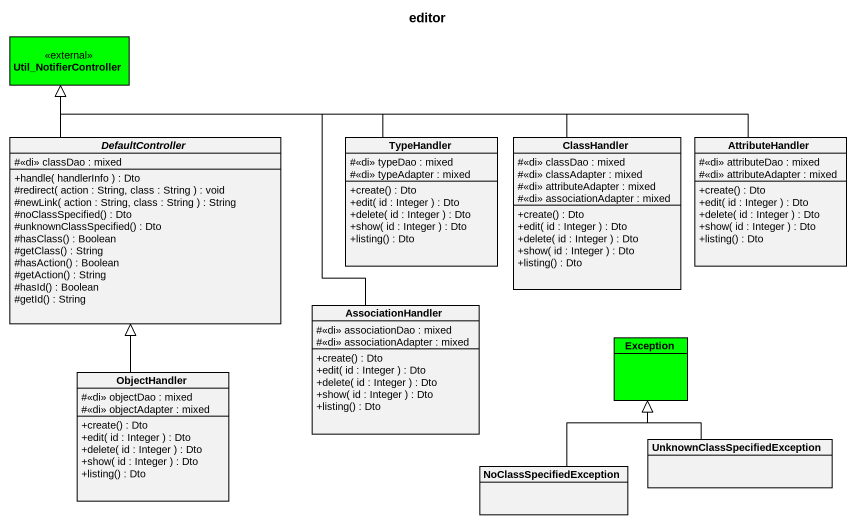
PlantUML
@startuml
title editor
hide circle
hide empty members
skinparam classAttributeIconSize 0
class Util_NotifierController <<external>> #00FF00
abstract class DefaultController {
  #<<di>> classDao : mixed
  +handle( handlerInfo ) : Dto
  #redirect( action : String, class : String ) : void
  #newLink( action : String, class : String ) : String
  #noClassSpecified() : Dto
  #unknownClassSpecified() : Dto
  #hasClass() : Boolean
  #getClass() : String
  #hasAction() : Boolean
  #getAction() : String
  #hasId() : Boolean
  #getId() : String
}
class TypeHandler {
  #<<di>> typeDao : mixed
  #<<di>> typeAdapter : mixed
  +create() : Dto
  +edit( id : Integer ) : Dto
  +delete( id : Integer ) : Dto
  +show( id : Integer ) : Dto
  +listing() : Dto
}
class ClassHandler {
  #<<di>> classDao : mixed
  #<<di>> classAdapter : mixed
  #<<di>> attributeAdapter : mixed
  #<<di>> associationAdapter : mixed
  +create() : Dto
  +edit( id : Integer ) : Dto
  +delete( id : Integer ) : Dto
  +show( id : Integer ) : Dto
  +listing() : Dto
}
class AttributeHandler {
  #<<di>> attributeDao : mixed
  #<<di>> attributeAdapter : mixed
  +create() : Dto
  +edit( id : Integer ) : Dto
  +delete( id : Integer ) : Dto
  +show( id : Integer ) : Dto
  +listing() : Dto
}
class AssociationHandler {
  #<<di>> associationDao : mixed
  #<<di>> associationAdapter : mixed
  +create() : Dto
  +edit( id : Integer ) : Dto
  +delete( id : Integer ) : Dto
  +show( id : Integer ) : Dto
  +listing() : Dto
}
class "Exception" as Exception_ #00FF00
class ObjectHandler {
  #<<di>> objectDao : mixed
  #<<di>> objectAdapter : mixed
  +create() : Dto
  +edit( id : Integer ) : Dto
  +delete( id : Integer ) : Dto
  +show( id : Integer ) : Dto
  +listing() : Dto
}
class "UnknownClassSpecifiedException" as UnknownClassSpecifiedExcepti
class NoClassSpecifiedException
DefaultController -up-|> Util_NotifierController
TypeHandler -left-|> Util_NotifierController
ClassHandler -left-|> Util_NotifierController
AttributeHandler -left-|> Util_NotifierController
AssociationHandler -up-|> Util_NotifierController
ObjectHandler -up-|> DefaultController
UnknownClassSpecifiedExcepti -up-|> Exception_
NoClassSpecifiedException -up-|> Exception_
@enduml
